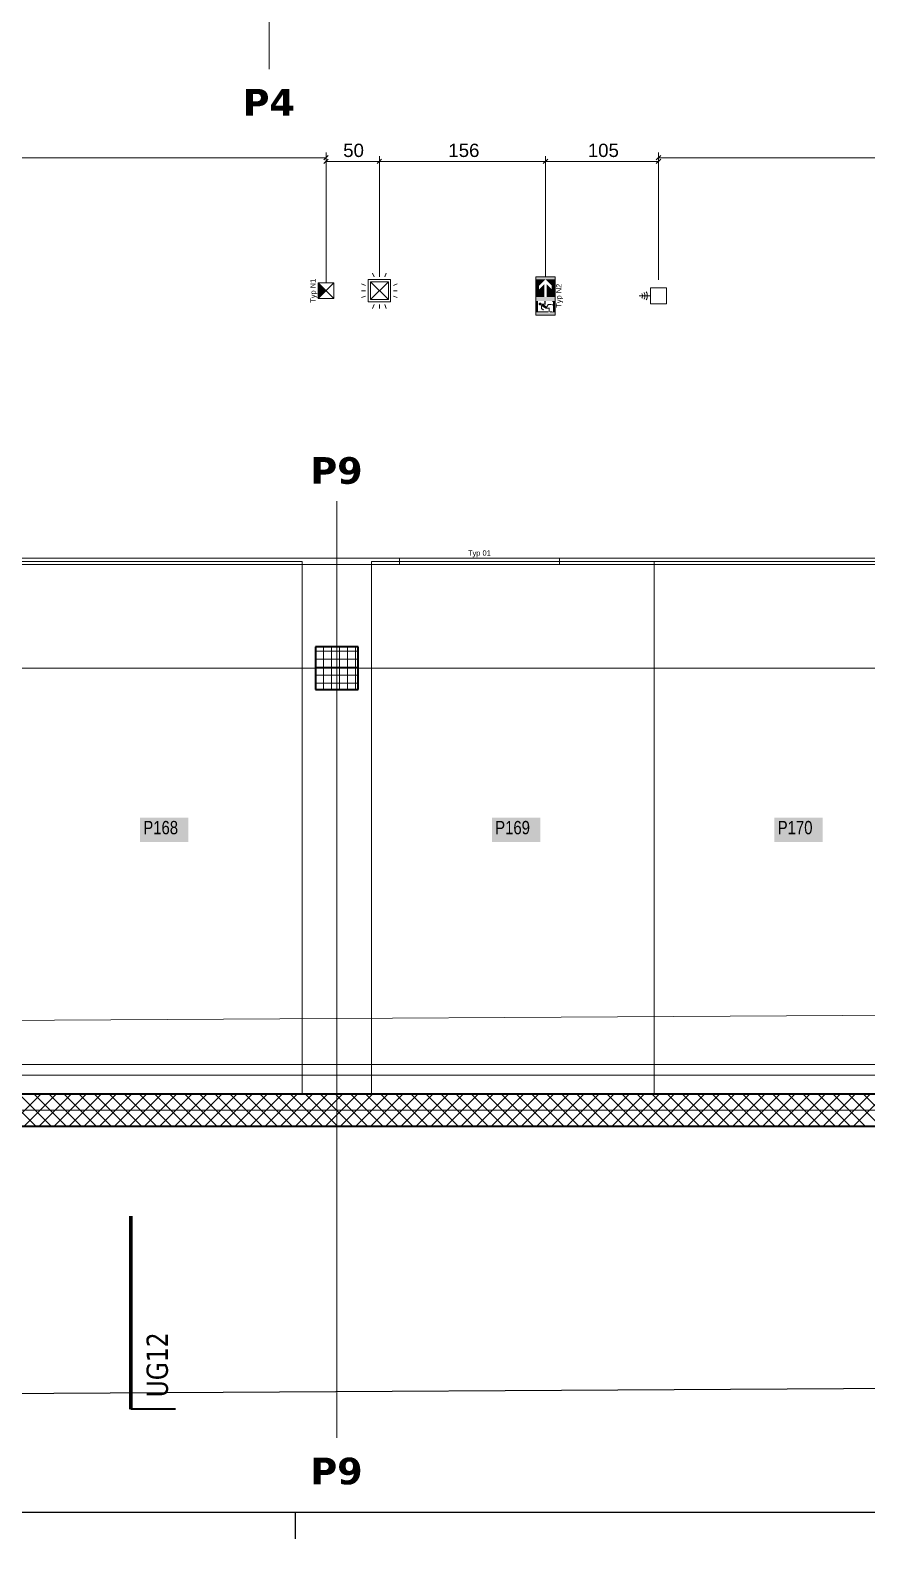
# Model space of a CAD drawing. Extents: x -1132 to 613, y -179 to 712.
# Drawn here: x -697.1 to -540.2, y -179.5 to 103.7 of the extents above; entities that cross this region are included whole.
import ezdxf
from ezdxf.lldxf.tags import DXFTag

# ---------------------------------------------------------------- set-up
doc = ezdxf.new("R2010")
doc.units = 0
doc.layers.get('0').update_dxf_attribs({"lineweight": 13})
for name, color, linetype, lineweight, true_color in [('A-DETL-____-OTLN', 5, 'Continuous', 9, 0x0000ff), ('C-PROP-LINE-OTLN', 7, '_Grundgrenze_', 25, 0x800000), ('EL01_VVV_Mass', 7, 'Continuous', 13, 0xb2b200), ('EL01_WAN_BUS-KNX', 7, 'Continuous', 13, 0xcc0099), ('EL01_WAN_Feuwehrfunktantenne', 7, 'Continuous', 13, 0x993300), ('EL01_WAN_Leuchten', 7, 'Continuous', 13, 0x0080ff), ('EL01_WAN_Leuchtentyp', 7, 'Continuous', 13, 0x0099ff), ('EL01_WAN_Notbeleuchtungen', 7, 'Continuous', 13, 0x009900), ('EL01_WAN_Notbeleuchtungentyp', 7, 'Continuous', 13, 0x009900), ('G-____-____-SYMB', 7, 'Strichpunkt - Weit', 5, 0x008080), ('S-GRID-____-IDEN', 7, 'Continuous', 9, 0x5555aa)]:
    doc.layers.add(name, color=color, linetype=linetype, lineweight=lineweight, true_color=true_color)
for name, color, linetype, lineweight in [('A-FLOR-____-OTLN', 7, 'Continuous', 9), ('A-WALL-____-MCUT', 7, 'Continuous', 35), ('A-WALL-____-PATT', 7, 'Continuous', 35), ('C-PRKG-____-IDEN', 7, 'Continuous', 5), ('C-PRKG-____-OTLN', 7, 'Continuous', 9), ('S-COLS-____-MCUT', 7, 'Continuous', 35), ('S-COLS-____-OTLN', 7, 'Continuous', 9), ('S-GRID-____-OTLN', 7, 'Continuous', 5)]:
    doc.layers.add(name, color=color, linetype=linetype, lineweight=lineweight)
doc.styles.get("Standard").update_dxf_attribs({"font": 'arial.ttf'})
tags = doc.linetypes.add('_Grundgrenze_', pattern=[0.45, 0.2, -0.05, 0.05, -0.05, 0.05, -0.05]).pattern_tags.tags
tags[14:15] = [DXFTag(74, 4), DXFTag(75, 0), DXFTag(340, '0'), DXFTag(46, 1.0), DXFTag(50, 0.0), DXFTag(44, 0.0), DXFTag(45, 0.0)]
tags[12:13] = [DXFTag(74, 4), DXFTag(75, 0), DXFTag(340, '0'), DXFTag(46, 1.0), DXFTag(50, 0.0), DXFTag(44, 0.0), DXFTag(45, 0.0)]
tags[10:11] = [DXFTag(74, 4), DXFTag(75, 0), DXFTag(340, '0'), DXFTag(46, 1.0), DXFTag(50, 0.0), DXFTag(44, 0.0), DXFTag(45, 0.0)]
tags[8:9] = [DXFTag(74, 4), DXFTag(75, 0), DXFTag(340, '0'), DXFTag(46, 1.0), DXFTag(50, 0.0), DXFTag(44, 0.0), DXFTag(45, 0.0)]
tags[6:7] = [DXFTag(74, 4), DXFTag(75, 0), DXFTag(340, '0'), DXFTag(46, 1.0), DXFTag(50, 0.0), DXFTag(44, 0.0), DXFTag(45, 0.0)]
tags[4:5] = [DXFTag(74, 4), DXFTag(75, 0), DXFTag(340, '0'), DXFTag(46, 1.0), DXFTag(50, 0.0), DXFTag(44, 0.0), DXFTag(45, 0.0)]
tags = doc.linetypes.add('_Rasterlinie_', pattern=[0.375, 0.2, -0.05, 0.075, -0.05]).pattern_tags.tags
tags[10:11] = [DXFTag(74, 4), DXFTag(75, 0), DXFTag(340, '0'), DXFTag(46, 1.0), DXFTag(50, 0.0), DXFTag(44, 0.0), DXFTag(45, 0.0)]
tags[8:9] = [DXFTag(74, 4), DXFTag(75, 0), DXFTag(340, '0'), DXFTag(46, 1.0), DXFTag(50, 0.0), DXFTag(44, 0.0), DXFTag(45, 0.0)]
tags[6:7] = [DXFTag(74, 4), DXFTag(75, 0), DXFTag(340, '0'), DXFTag(46, 1.0), DXFTag(50, 0.0), DXFTag(44, 0.0), DXFTag(45, 0.0)]
tags[4:5] = [DXFTag(74, 4), DXFTag(75, 0), DXFTag(340, '0'), DXFTag(46, 1.0), DXFTag(50, 0.0), DXFTag(44, 0.0), DXFTag(45, 0.0)]
tags = doc.linetypes.add('_Schnittlinie_', pattern=[0.3, 0.15, -0.05, 0.05, -0.05]).pattern_tags.tags
tags[10:11] = [DXFTag(74, 4), DXFTag(75, 0), DXFTag(340, '0'), DXFTag(46, 1.0), DXFTag(50, 0.0), DXFTag(44, 0.0), DXFTag(45, 0.0)]
tags[8:9] = [DXFTag(74, 4), DXFTag(75, 0), DXFTag(340, '0'), DXFTag(46, 1.0), DXFTag(50, 0.0), DXFTag(44, 0.0), DXFTag(45, 0.0)]
tags[6:7] = [DXFTag(74, 4), DXFTag(75, 0), DXFTag(340, '0'), DXFTag(46, 1.0), DXFTag(50, 0.0), DXFTag(44, 0.0), DXFTag(45, 0.0)]
tags[4:5] = [DXFTag(74, 4), DXFTag(75, 0), DXFTag(340, '0'), DXFTag(46, 1.0), DXFTag(50, 0.0), DXFTag(44, 0.0), DXFTag(45, 0.0)]
tags = doc.linetypes.add('_Strichliert - Fein_', pattern=[0.15, 0.1, -0.05]).pattern_tags.tags
tags[6:7] = [DXFTag(74, 4), DXFTag(75, 0), DXFTag(340, '0'), DXFTag(46, 1.0), DXFTag(50, 0.0), DXFTag(44, 0.0), DXFTag(45, 0.0)]
tags[4:5] = [DXFTag(74, 4), DXFTag(75, 0), DXFTag(340, '0'), DXFTag(46, 1.0), DXFTag(50, 0.0), DXFTag(44, 0.0), DXFTag(45, 0.0)]
tags = doc.linetypes.add('Gestrichelt', pattern=[0.1, 0.05, -0.05]).pattern_tags.tags
tags[6:7] = [DXFTag(74, 4), DXFTag(75, 0), DXFTag(340, '0'), DXFTag(46, 1.0), DXFTag(50, 0.0), DXFTag(44, 0.0), DXFTag(45, 0.0)]
tags[4:5] = [DXFTag(74, 4), DXFTag(75, 0), DXFTag(340, '0'), DXFTag(46, 1.0), DXFTag(50, 0.0), DXFTag(44, 0.0), DXFTag(45, 0.0)]
tags = doc.linetypes.add('Strichpunkt - Weit', pattern=[0.5, 0.2, -0.15, 0, -0.15]).pattern_tags.tags
tags[10:11] = [DXFTag(74, 4), DXFTag(75, 0), DXFTag(340, '0'), DXFTag(46, 1.0), DXFTag(50, 0.0), DXFTag(44, 0.0), DXFTag(45, 0.0)]
tags[8:9] = [DXFTag(74, 4), DXFTag(75, 0), DXFTag(340, '0'), DXFTag(46, 1.0), DXFTag(50, 0.0), DXFTag(44, 0.0), DXFTag(45, 0.0)]
tags[6:7] = [DXFTag(74, 4), DXFTag(75, 0), DXFTag(340, '0'), DXFTag(46, 1.0), DXFTag(50, 0.0), DXFTag(44, 0.0), DXFTag(45, 0.0)]
tags[4:5] = [DXFTag(74, 4), DXFTag(75, 0), DXFTag(340, '0'), DXFTag(46, 1.0), DXFTag(50, 0.0), DXFTag(44, 0.0), DXFTag(45, 0.0)]

# ---------------------------------------------------------------- blocks, each defined once
blk = doc.blocks.new('Referenz-A0UJ2V7QXE', base_point=(-1140.16, -173.77))
at = {"layer": 'A-DETL-____-OTLN', "color": 0, "linetype": '_Strichliert - Fein_', "ltscale": 0.13}
blk.add_line((-994.71, -83.8), (174.71, -77.24), dxfattribs=at)
at = {"layer": 'A-DETL-____-OTLN', "color": 0, "linetype": 'Gestrichelt', "ltscale": 0.13}
blk.add_line((166.91, -90.44), (-883.29, -90.44), dxfattribs=at)
at = {"layer": 'A-FLOR-____-OTLN', "color": 0, "linetype": 'Continuous', "ltscale": 0.13}
blk.add_line((-883.29, -92.45), (54.91, -92.45), dxfattribs=at)
at = {"layer": 'A-WALL-____-MCUT', "color": 0, "linetype": 'Continuous', "ltscale": 0.35}
for p, q in [((166.91, -96.04), (-883.29, -96.04)), ((-1028.29, -102.04), (174.71, -102.04))]:
    blk.add_line(p, q, dxfattribs=at)
at = {"layer": 'A-WALL-____-PATT', "color": 0, "linetype": 'Continuous', "lineweight": 9, "ltscale": 0.13}
for p, q in [((-696.06, -102.04), (-702.06, -96.04)), ((-701.12, -102.04), (-695.12, -96.04)), ((-693.23, -102.04), (-699.23, -96.04)), ((-698.29, -102.04), (-692.29, -96.04)), ((-690.41, -102.04), (-696.41, -96.04)), ((-695.47, -102.04), (-689.47, -96.04)), ((-687.58, -102.04), (-693.58, -96.04)), ((-692.64, -102.04), (-686.64, -96.04)), ((-684.75, -102.04), (-690.75, -96.04)), ((-689.81, -102.04), (-683.81, -96.04)), ((-681.92, -102.04), (-687.92, -96.04)), ((-686.98, -102.04), (-680.98, -96.04)), ((-679.09, -102.04), (-685.09, -96.04)), ((-684.15, -102.04), (-678.15, -96.04)), ((-676.26, -102.04), (-682.26, -96.04)), ((-681.32, -102.04), (-675.32, -96.04)), ((-673.44, -102.04), (-679.44, -96.04)), ((-678.5, -102.04), (-672.5, -96.04)), ((-670.61, -102.04), (-676.61, -96.04)), ((-675.67, -102.04), (-669.67, -96.04)), ((-667.78, -102.04), (-673.78, -96.04)), ((-672.84, -102.04), (-666.84, -96.04)), ((-664.95, -102.04), (-670.95, -96.04)), ((-670.01, -102.04), (-664.01, -96.04)), ((-662.12, -102.04), (-668.12, -96.04)), ((-667.18, -102.04), (-661.18, -96.04)), ((-659.29, -102.04), (-665.29, -96.04)), ((-664.35, -102.04), (-658.35, -96.04)), ((-656.47, -102.04), (-662.47, -96.04)), ((-661.52, -102.04), (-655.52, -96.04)), ((-653.64, -102.04), (-659.64, -96.04)), ((-658.7, -102.04), (-652.7, -96.04)), ((-650.81, -102.04), (-656.81, -96.04)), ((-655.87, -102.04), (-649.87, -96.04)), ((-647.98, -102.04), (-653.98, -96.04)), ((-653.04, -102.04), (-647.04, -96.04)), ((-645.15, -102.04), (-651.15, -96.04)), ((-650.21, -102.04), (-644.21, -96.04)), ((-642.32, -102.04), (-648.32, -96.04)), ((-647.38, -102.04), (-641.38, -96.04)), ((-639.49, -102.04), (-645.49, -96.04)), ((-644.55, -102.04), (-638.55, -96.04)), ((-636.67, -102.04), (-642.67, -96.04)), ((-641.73, -102.04), (-635.73, -96.04)), ((-633.84, -102.04), (-639.84, -96.04)), ((-638.9, -102.04), (-632.9, -96.04)), ((-631.01, -102.04), (-637.01, -96.04)), ((-636.07, -102.04), (-630.07, -96.04)), ((-628.18, -102.04), (-634.18, -96.04)), ((-633.24, -102.04), (-627.24, -96.04)), ((-625.35, -102.04), (-631.35, -96.04)), ((-630.41, -102.04), (-624.41, -96.04)), ((-622.52, -102.04), (-628.52, -96.04)), ((-627.58, -102.04), (-621.58, -96.04)), ((-619.7, -102.04), (-625.7, -96.04)), ((-624.75, -102.04), (-618.75, -96.04)), ((-616.87, -102.04), (-622.87, -96.04)), ((-621.93, -102.04), (-615.93, -96.04)), ((-614.04, -102.04), (-620.04, -96.04)), ((-619.1, -102.04), (-613.1, -96.04)), ((-611.21, -102.04), (-617.21, -96.04)), ((-616.27, -102.04), (-610.27, -96.04)), ((-608.38, -102.04), (-614.38, -96.04)), ((-613.44, -102.04), (-607.44, -96.04)), ((-605.55, -102.04), (-611.55, -96.04)), ((-610.61, -102.04), (-604.61, -96.04)), ((-602.73, -102.04), (-608.73, -96.04)), ((-607.78, -102.04), (-601.78, -96.04)), ((-599.9, -102.04), (-605.9, -96.04)), ((-604.96, -102.04), (-598.96, -96.04)), ((-597.07, -102.04), (-603.07, -96.04)), ((-602.13, -102.04), (-596.13, -96.04)), ((-594.24, -102.04), (-600.24, -96.04)), ((-599.3, -102.04), (-593.3, -96.04)), ((-591.41, -102.04), (-597.41, -96.04)), ((-596.47, -102.04), (-590.47, -96.04)), ((-588.58, -102.04), (-594.58, -96.04)), ((-593.64, -102.04), (-587.64, -96.04)), ((-585.75, -102.04), (-591.75, -96.04)), ((-590.81, -102.04), (-584.81, -96.04)), ((-582.93, -102.04), (-588.93, -96.04)), ((-587.99, -102.04), (-581.99, -96.04)), ((-580.1, -102.04), (-586.1, -96.04)), ((-585.16, -102.04), (-579.16, -96.04)), ((-577.27, -102.04), (-583.27, -96.04)), ((-582.33, -102.04), (-576.33, -96.04)), ((-574.44, -102.04), (-580.44, -96.04)), ((-579.5, -102.04), (-573.5, -96.04)), ((-571.61, -102.04), (-577.61, -96.04)), ((-576.67, -102.04), (-570.67, -96.04)), ((-568.78, -102.04), (-574.78, -96.04)), ((-573.84, -102.04), (-567.84, -96.04)), ((-565.96, -102.04), (-571.96, -96.04)), ((-571.01, -102.04), (-565.01, -96.04)), ((-563.13, -102.04), (-569.13, -96.04)), ((-568.19, -102.04), (-562.19, -96.04)), ((-560.3, -102.04), (-566.3, -96.04)), ((-565.36, -102.04), (-559.36, -96.04)), ((-557.47, -102.04), (-563.47, -96.04)), ((-562.53, -102.04), (-556.53, -96.04)), ((-554.64, -102.04), (-560.64, -96.04)), ((-559.7, -102.04), (-553.7, -96.04)), ((-551.81, -102.04), (-557.81, -96.04)), ((-556.87, -102.04), (-550.87, -96.04)), ((-548.98, -102.04), (-554.98, -96.04)), ((-554.04, -102.04), (-548.04, -96.04)), ((-546.16, -102.04), (-552.16, -96.04)), ((-551.22, -102.04), (-545.22, -96.04)), ((-543.33, -102.04), (-549.33, -96.04)), ((-548.39, -102.04), (-542.39, -96.04)), ((-540.5, -102.04), (-546.5, -96.04)), ((-545.56, -102.04), (-539.56, -96.04)), ((-537.67, -102.04), (-543.67, -96.04)), ((-542.73, -102.04), (-536.73, -96.04)), ((-534.84, -102.04), (-540.84, -96.04))]:
    blk.add_line(p, q, dxfattribs=at)
at = {"layer": 'C-PRKG-____-IDEN', "color": 7, "linetype": 'Continuous', "ltscale": 0.13, "true_color": 0xffffff}
for points in [[(-676.54, -48.71), (-667.47, -48.71), (-676.54, -44.11)], [(-667.47, -48.71), (-676.54, -44.11), (-667.47, -44.11)], [(-610.54, -48.71), (-601.47, -48.71), (-610.54, -44.11)], [(-601.47, -48.71), (-610.54, -44.11), (-601.47, -44.11)], [(-557.54, -48.71), (-548.47, -48.71), (-557.54, -44.11)], [(-548.47, -48.71), (-557.54, -44.11), (-548.47, -44.11)]]:
    blk.add_solid(points, dxfattribs=at)
at = {"layer": 'C-PRKG-____-OTLN', "color": 0, "linetype": 'Continuous', "ltscale": 0.13}
for p, q in [((-646.09, 3.94), (-699.09, 3.94)), ((-646.09, 3.94), (-699.09, 3.94)), ((-699.09, 3.94), (-646.09, 3.94)), ((-646.09, -96.04), (-646.09, 3.94)), ((-646.09, -96.04), (-646.09, 3.94)), ((-646.09, 3.94), (-646.09, -96.04)), ((-646.09, 3.94), (-646.09, 3.94)), ((-580.09, 3.94), (-633.09, 3.94)), ((-633.09, -96.04), (-633.09, 3.94)), ((-580.09, 3.94), (-633.09, 3.94)), ((-633.09, 3.94), (-633.09, -96.04)), ((-633.09, -96.04), (-633.09, 3.94)), ((-633.09, 3.94), (-580.09, 3.94)), ((-633.09, 3.94), (-633.09, 3.94)), ((-527.09, 3.94), (-580.09, 3.94)), ((-580.09, -96.04), (-580.09, 3.94)), ((-527.09, 3.94), (-580.09, 3.94)), ((-580.09, 3.94), (-580.09, -96.04)), ((-580.09, -96.04), (-580.09, 3.94)), ((-580.09, 3.94), (-527.09, 3.94)), ((-580.09, 3.94), (-580.09, 3.94)), ((-580.09, -96.04), (-580.09, 3.94)), ((-580.09, -96.04), (-580.09, 3.94)), ((-580.09, 3.94), (-580.09, -96.04)), ((-580.09, 3.94), (-580.09, 3.94)), ((-646.09, -96.04), (-646.09, -96.04))]:
    blk.add_line(p, q, dxfattribs=at)
at = {"layer": 'C-PROP-LINE-OTLN', "color": 0, "linetype": '_Grundgrenze_', "lineweight": -2, "ltscale": 0.25}
blk.add_line((-1058.05, -154.16), (174.71, -147.24), dxfattribs=at)
at = {"layer": 'G-____-____-SYMB', "color": 0, "linetype": '_Schnittlinie_', "lineweight": 70, "ltscale": 0.7}
blk.add_line((-678.28, -155.16), (-678.28, -118.94), dxfattribs=at)
at = {"layer": 'G-____-____-SYMB', "color": 0, "linetype": 'Continuous', "lineweight": 40, "ltscale": 0.4}
blk.add_line((-669.86, -155.16), (-678.28, -155.16), dxfattribs=at)
at = {"layer": 'S-COLS-____-MCUT', "color": 0, "linetype": 'Continuous', "ltscale": 0.35}
for p, q in [((-635.59, -12.04), (-643.59, -12.04)), ((-643.59, -12.04), (-643.59, -20.04)), ((-635.59, -20.04), (-635.59, -12.04)), ((-643.59, -20.04), (-635.59, -20.04))]:
    blk.add_line(p, q, dxfattribs=at)
at = {"layer": 'S-COLS-____-OTLN', "color": 0, "linetype": 'Continuous', "ltscale": 0.13}
for p, q in [((-643.59, -12.87), (-635.59, -12.87)), ((-642.13, -20.04), (-642.13, -12.04)), ((-640.63, -20.04), (-640.63, -12.04)), ((-639.13, -20.04), (-639.13, -12.04)), ((-637.63, -20.04), (-637.63, -12.04)), ((-636.13, -20.04), (-636.13, -12.04)), ((-643.59, -14.37), (-635.59, -14.37)), ((-643.59, -15.87), (-635.59, -15.87)), ((-643.59, -17.37), (-635.59, -17.37)), ((-643.59, -18.87), (-635.59, -18.87))]:
    blk.add_line(p, q, dxfattribs=at)
at = {"layer": 'S-GRID-____-OTLN', "color": 0, "linetype": '_Rasterlinie_', "ltscale": 0.13}
for p, q in [((-652.29, 96.36), (-652.29, 357.16)), ((-639.59, -160.53), (-639.59, 15.25)), ((-1093.73, -16.04), (174.71, -16.04)), ((-1093.73, -99.04), (174.71, -99.04))]:
    blk.add_line(p, q, dxfattribs=at)
at = {"layer": 'C-PRKG-____-IDEN', "color": 0, "linetype": 'Continuous', "ltscale": 0.13, "char_height": 2.5, "attachment_point": 1}
for s, insert in [('{\\W0.8;\\fArial;P168}', (-675.92, -44.74)), ('{\\W0.8;\\fArial;P169}', (-609.92, -44.74)), ('{\\W0.8;\\fArial;P170}', (-556.92, -44.74))]:
    blk.add_mtext(s, dxfattribs=dict(at, insert=insert))
at = {"layer": 'G-____-____-SYMB', "color": 0, "linetype": 'Continuous', "ltscale": 0.13, "insert": (-675.31, -152.92), "char_height": 4, "attachment_point": 1, "rotation": 90}
blk.add_mtext('{\\W0.8;\\fVerdana;UG12}', dxfattribs=at)
at = {"layer": 'S-GRID-____-IDEN', "color": 0, "linetype": 'Continuous', "lineweight": 5, "ltscale": 0.13, "char_height": 5, "attachment_point": 1}
for s, insert in [('{\\fVerdana|b1|i0;P4}', (-657.28, 92.65)), ('{\\fVerdana|b1|i0;P9}', (-644.58, 23.54)), ('{\\fVerdana|b1|i0;P9}', (-644.58, -164.24))]:
    blk.add_mtext(s, dxfattribs=dict(at, insert=insert))
blk = doc.blocks.new('Funkempfänger-A0UJ2VASXE', base_point=(-582.88, 52.31))
at = {"color": 0, "lineweight": -2}
for p, q in [((-580.78, 53.81), (-582.88, 53.81)), ((-582.41, 54.25), (-582.36, 54.15)), ((-582.36, 54.15), (-582.32, 54.04)), ((-582.32, 54.04), (-582.29, 53.92)), ((-582.29, 53.92), (-582.28, 53.81)), ((-582.28, 53.81), (-582.29, 53.69)), ((-582, 54.41), (-581.92, 54.27)), ((-581.92, 54.27), (-581.87, 54.12)), ((-581.87, 54.12), (-581.84, 53.96)), ((-581.84, 53.96), (-581.83, 53.81)), ((-581.83, 53.81), (-581.84, 53.65)), ((-581.59, 54.56), (-581.49, 54.38)), ((-581.49, 54.38), (-581.43, 54.2)), ((-581.43, 54.2), (-581.39, 54)), ((-581.39, 54), (-581.37, 53.81)), ((-581.37, 53.81), (-581.39, 53.61)), ((-577.78, 55.31), (-580.78, 55.31)), ((-580.78, 55.31), (-580.78, 52.31)), ((-577.78, 52.31), (-577.78, 55.31)), ((-582.36, 53.46), (-582.41, 53.36)), ((-582.32, 53.57), (-582.36, 53.46)), ((-582.29, 53.69), (-582.32, 53.57)), ((-581.92, 53.35), (-582, 53.21)), ((-581.87, 53.49), (-581.92, 53.35)), ((-581.84, 53.65), (-581.87, 53.49)), ((-581.49, 53.23), (-581.59, 53.06)), ((-581.43, 53.42), (-581.49, 53.23)), ((-581.39, 53.61), (-581.43, 53.42)), ((-580.78, 52.31), (-577.78, 52.31))]:
    blk.add_line(p, q, dxfattribs=at)
blk = doc.blocks.new('Kabelkanal-A0UJ2VCYXE', base_point=(-932.84, 3.37))
at = {"color": 0, "linetype": 'ByBlock', "lineweight": -2, "ltscale": 0.13}
for p, q in [((-932.84, 4.57), (174.71, 4.57)), ((174.71, 3.37), (-932.84, 3.37))]:
    blk.add_line(p, q, dxfattribs=at)
blk = doc.blocks.new('Notleuchte eckig-A0UJ2VESXE', base_point=(-643.09, 53.32))
at = {"color": 0, "lineweight": -2}
for p, q in [((-640.18, 53.32), (-643.09, 56.24)), ((-640.18, 56.24), (-643.09, 53.32)), ((-643.09, 53.32), (-643.09, 56.24)), ((-643.09, 56.24), (-640.18, 56.24)), ((-640.18, 56.24), (-640.18, 53.32)), ((-640.18, 53.32), (-643.09, 53.32))]:
    blk.add_line(p, q, dxfattribs=at)
for points in [[(-641.64, 54.78), (-643.09, 54.78), (-643.09, 56.24)], [(-643.09, 53.32), (-641.64, 54.78), (-643.09, 54.78)]]:
    blk.add_solid(points, dxfattribs=at)
blk = doc.blocks.new('Bemerkung 1-A0UJ2VEUXE', base_point=(-644.59, 52.51))
at = {"color": 0, "lineweight": -2, "insert": (-644.59, 52.51), "char_height": 1, "attachment_point": 1, "rotation": 90}
blk.add_mtext('{\\fArial;Typ N1}', dxfattribs=at)
blk = doc.blocks.new('Maß-A0UJ2VH6XE', base_point=(-642.05, 56.24))
at = {"color": 0, "lineweight": -2}
for p, q in [((-641.22, 79.45), (-642.05, 78.62)), ((-641.64, 80.03), (-641.64, 56.24)), ((-631.22, 79.45), (-632.05, 78.62)), ((-631.63, 80.03), (-631.63, 58.1)), ((-641.64, 79.03), (-631.63, 79.03))]:
    blk.add_line(p, q, dxfattribs=at)
at = {"color": 0, "lineweight": -2, "insert": (-638.42, 82.37), "char_height": 2.5, "attachment_point": 1}
blk.add_mtext('{\\fArial;50}', dxfattribs=at)
blk = doc.blocks.new('RZL-Decke_ Rechts-A0UJ2VI2XE', base_point=(-602.28, 50.21))
at = {"color": 0, "lineweight": -2}
for p, q in [((-602.28, 57.41), (-602.28, 50.21)), ((-598.68, 57.41), (-602.28, 57.41)), ((-598.68, 50.21), (-598.68, 57.41)), ((-602.28, 50.21), (-598.68, 50.21))]:
    blk.add_line(p, q, dxfattribs=at)
for points in [[(-602.28, 56.91), (-598.68, 56.91), (-602.28, 57.41)], [(-598.68, 56.91), (-602.28, 57.41), (-598.68, 57.41)], [(-602.28, 55.72), (-601.67, 55.72), (-602.28, 56.91)], [(-601.67, 55.72), (-602.28, 56.91), (-600.48, 56.91)], [(-599.3, 55.72), (-598.68, 55.72), (-600.48, 56.91)], [(-598.68, 55.72), (-600.48, 56.91), (-598.68, 56.91)], [(-602.28, 55.04), (-601.67, 55.04), (-602.28, 55.72)], [(-601.67, 55.04), (-602.28, 55.72), (-601.67, 55.72)], [(-602.28, 53.81), (-600.72, 53.81), (-602.28, 55.04)], [(-600.72, 53.81), (-602.28, 55.04), (-600.72, 55.04)], [(-602.28, 53.57), (-600.72, 53.57), (-602.28, 53.81)], [(-600.72, 53.57), (-602.28, 53.81), (-600.72, 53.81)], [(-601.67, 55.04), (-600.72, 55.04), (-600.72, 55.99)], [(-600.24, 55.04), (-599.3, 55.04), (-600.24, 55.99)], [(-600.24, 53.81), (-598.68, 53.81), (-600.24, 55.04)], [(-598.68, 53.81), (-600.24, 55.04), (-598.68, 55.04)], [(-600.24, 53.57), (-598.68, 53.57), (-600.24, 53.81)], [(-598.68, 53.57), (-600.24, 53.81), (-598.68, 53.81)], [(-599.3, 55.04), (-598.68, 55.04), (-599.3, 55.72)], [(-598.68, 55.04), (-599.3, 55.72), (-598.68, 55.72)], [(-602.28, 52.83), (-598.68, 52.83), (-602.28, 53.57)], [(-598.68, 52.83), (-602.28, 53.57), (-598.68, 53.57)], [(-602.28, 50.93), (-601.91, 50.93), (-602.28, 52.83)], [(-601.91, 50.93), (-602.28, 52.83), (-601.91, 52.83)], [(-601.21, 52.28), (-601.76, 52.28), (-601.22, 52.35)], [(-601.76, 52.28), (-601.22, 52.35), (-601.75, 52.35)], [(-601.75, 52.21), (-601.21, 52.28), (-601.76, 52.28)], [(-601.21, 52.28), (-601.76, 52.28), (-601.21, 52.28)], [(-601.76, 52.28), (-601.21, 52.28), (-601.76, 52.28)], [(-601.22, 52.35), (-601.75, 52.35), (-601.25, 52.42)], [(-601.75, 52.35), (-601.25, 52.42), (-601.72, 52.42)], [(-601.22, 52.21), (-601.75, 52.21), (-601.21, 52.28)], [(-601.72, 52.15), (-601.22, 52.21), (-601.75, 52.21)], [(-601.25, 52.42), (-601.72, 52.42), (-601.29, 52.48)], [(-601.72, 52.42), (-601.29, 52.48), (-601.68, 52.48)], [(-601.25, 52.15), (-601.72, 52.15), (-601.22, 52.21)], [(-601.68, 52.09), (-601.25, 52.15), (-601.72, 52.15)], [(-601.29, 52.48), (-601.68, 52.48), (-601.35, 52.52)], [(-601.68, 52.48), (-601.35, 52.52), (-601.62, 52.52)], [(-601.29, 52.09), (-601.68, 52.09), (-601.25, 52.15)], [(-601.62, 52.05), (-601.29, 52.09), (-601.68, 52.09)], [(-601.35, 52.52), (-601.62, 52.52), (-601.41, 52.55)], [(-601.62, 52.52), (-601.41, 52.55), (-601.55, 52.55)], [(-601.35, 52.05), (-601.62, 52.05), (-601.29, 52.09)], [(-601.55, 52.02), (-601.35, 52.05), (-601.62, 52.05)], [(-601.41, 52.55), (-601.55, 52.55), (-601.48, 52.56)], [(-601.41, 52.55), (-601.55, 52.55), (-601.41, 52.55)], [(-601.55, 52.55), (-601.41, 52.55), (-601.55, 52.55)], [(-601.41, 52.02), (-601.55, 52.02), (-601.35, 52.05)], [(-601.48, 52.01), (-601.41, 52.02), (-601.55, 52.02)], [(-601.35, 51.99), (-600.54, 51.99), (-601.28, 52.03)], [(-601.35, 51.84), (-600.3, 51.84), (-601.35, 51.99)], [(-600.3, 51.84), (-601.35, 51.99), (-600.54, 51.99)], [(-601.14, 51.5), (-601.35, 51.5), (-601.14, 51.84)], [(-601.35, 51.5), (-601.14, 51.84), (-601.35, 51.84)], [(-600.95, 51.37), (-601.35, 51.37), (-601.14, 51.5)], [(-601.35, 51.37), (-601.14, 51.5), (-601.35, 51.5)], [(-601.14, 51.23), (-600.95, 51.37), (-601.35, 51.37)], [(-601.28, 52.03), (-600.6, 52.03), (-601.23, 52.07)], [(-600.54, 51.99), (-601.28, 52.03), (-600.6, 52.03)], [(-601.23, 52.07), (-600.67, 52.07), (-601.19, 52.13)], [(-600.6, 52.03), (-601.23, 52.07), (-600.67, 52.07)], [(-601.19, 52.13), (-600.77, 52.13), (-601.18, 52.15)], [(-600.67, 52.07), (-601.19, 52.13), (-600.77, 52.13)], [(-601.18, 52.15), (-600.47, 52.15), (-601.17, 52.18)], [(-600.77, 52.13), (-601.18, 52.15), (-600.79, 52.15)], [(-601.17, 52.18), (-600.47, 52.18), (-601.17, 52.37)], [(-600.47, 52.18), (-601.17, 52.37), (-600.47, 52.37)], [(-600.47, 52.15), (-601.17, 52.18), (-600.47, 52.18)], [(-601.13, 51.84), (-600.3, 51.84), (-601.14, 51.84)], [(-600.3, 51.84), (-601.14, 51.84), (-600.3, 51.84)], [(-600.74, 51.23), (-601.14, 51.23), (-600.95, 51.37)], [(-600.87, 51.04), (-600.74, 51.23), (-601.14, 51.23)], [(-600.72, 51.58), (-600.2, 51.58), (-601.13, 51.84)], [(-600.2, 51.58), (-601.13, 51.84), (-600.05, 51.84)], [(-600.39, 51.38), (-599.67, 51.38), (-600.72, 51.58)], [(-599.67, 51.38), (-600.72, 51.58), (-599.67, 51.58)], [(-600.7, 52.37), (-600.47, 52.37), (-600.7, 52.83)], [(-600.47, 52.37), (-600.7, 52.83), (-600.47, 52.83)], [(-600.3, 51.84), (-600.05, 51.84), (-600.13, 52.11)], [(-600.13, 52.11), (-599.33, 52.11), (-600.01, 52.31)], [(-600.05, 51.84), (-600.13, 52.11), (-599.88, 52.11)], [(-599.33, 52.11), (-600.01, 52.31), (-599.33, 52.31)], [(-599.88, 50.76), (-599.67, 50.76), (-599.88, 51.38)], [(-599.67, 50.76), (-599.88, 51.38), (-599.67, 51.38)], [(-599.07, 52.62), (-598.68, 52.62), (-599.27, 52.83)], [(-598.68, 52.62), (-599.27, 52.83), (-598.68, 52.83)], [(-599.27, 52.11), (-599.08, 52.11), (-599.27, 52.31)], [(-599.07, 51.91), (-598.68, 51.91), (-599.27, 52.11)], [(-598.68, 51.91), (-599.27, 52.11), (-598.68, 52.11)], [(-599.27, 52.11), (-599.07, 52.11), (-599.27, 52.11)], [(-599.07, 52.11), (-599.27, 52.11), (-599.08, 52.11)], [(-599.07, 52.11), (-598.68, 52.11), (-599.07, 52.62)], [(-598.68, 52.11), (-599.07, 52.62), (-598.68, 52.62)], [(-599.07, 50.73), (-598.68, 50.73), (-599.07, 51.91)], [(-598.68, 50.73), (-599.07, 51.91), (-598.68, 51.91)], [(-602.28, 50.69), (-599.95, 50.69), (-602.28, 50.93)], [(-599.95, 50.69), (-602.28, 50.93), (-599.95, 50.93)], [(-602.28, 50.21), (-598.68, 50.21), (-602.28, 50.69)], [(-598.68, 50.21), (-602.28, 50.69), (-598.68, 50.69)], [(-599.61, 50.73), (-599.07, 50.73), (-599.61, 50.93)], [(-599.07, 50.73), (-599.61, 50.93), (-599.27, 50.93)], [(-599.61, 50.69), (-598.68, 50.69), (-599.61, 50.73)], [(-598.68, 50.69), (-599.61, 50.73), (-598.68, 50.73)]]:
    blk.add_solid(points, dxfattribs=at)
blk = doc.blocks.new('Bemerkung 1-A0UJ2VI4XE', base_point=(-598.48, 51.58))
at = {"color": 0, "lineweight": -2, "insert": (-598.48, 51.58), "char_height": 1, "attachment_point": 1, "rotation": 90}
blk.add_mtext('{\\fArial;Typ N2}', dxfattribs=at)
blk = doc.blocks.new('Maß-A0UJ2VIIXE', base_point=(-632.05, 57.41))
at = {"color": 0, "lineweight": -2}
for p, q in [((-631.22, 79.45), (-632.05, 78.62)), ((-631.63, 80.03), (-631.63, 58.1)), ((-600.07, 79.45), (-600.9, 78.62)), ((-600.48, 80.03), (-600.48, 57.41)), ((-631.63, 79.03), (-600.48, 79.03))]:
    blk.add_line(p, q, dxfattribs=at)
at = {"color": 0, "lineweight": -2, "insert": (-618.7, 82.37), "char_height": 2.5, "attachment_point": 1}
blk.add_mtext('{\\fArial;156}', dxfattribs=at)
blk = doc.blocks.new('Maß-A0UJ2VLEXE', base_point=(-600.9, 56.81))
at = {"color": 0, "lineweight": -2}
for p, q in [((-600.9, 78.62), (-600.07, 79.45)), ((-600.48, 80.03), (-600.48, 57.41)), ((-579.7, 78.62), (-578.87, 79.45)), ((-579.28, 80.03), (-579.28, 56.81)), ((-579.28, 79.03), (-600.48, 79.03))]:
    blk.add_line(p, q, dxfattribs=at)
at = {"color": 0, "lineweight": -2, "insert": (-592.54, 82.37), "char_height": 2.5, "attachment_point": 1}
blk.add_mtext('{\\fArial;105}', dxfattribs=at)
blk = doc.blocks.new('Bewegungsmelder UP-A0UJ2VNCXE', base_point=(-634.96, 51.45))
at = {"color": 0, "lineweight": -2}
for p, q in [((-629.53, 56.88), (-633.73, 56.88)), ((-633.73, 56.88), (-633.73, 52.68)), ((-632.64, 57.39), (-632.91, 58.1)), ((-631.63, 57.39), (-631.63, 58.1)), ((-630.63, 57.39), (-630.36, 58.1)), ((-629.53, 52.68), (-629.53, 56.88)), ((-634.25, 55.78), (-634.96, 56.05)), ((-634.25, 54.78), (-634.96, 54.78)), ((-633.31, 56.46), (-633.31, 53.1)), ((-629.95, 56.46), (-633.31, 56.46)), ((-629.95, 56.46), (-633.31, 53.1)), ((-629.95, 53.1), (-633.31, 56.46)), ((-629.95, 53.1), (-629.95, 56.46)), ((-629.02, 55.78), (-628.31, 56.05)), ((-629.02, 54.78), (-628.31, 54.78)), ((-634.25, 53.77), (-634.96, 53.5)), ((-633.73, 52.68), (-629.53, 52.68)), ((-633.31, 53.1), (-629.95, 53.1)), ((-632.64, 52.16), (-632.91, 51.45)), ((-631.63, 52.16), (-631.63, 51.45)), ((-630.63, 52.16), (-630.36, 51.45)), ((-629.02, 53.77), (-628.31, 53.5))]:
    blk.add_line(p, q, dxfattribs=at)
blk = doc.blocks.new('Maß-A0UJ2VPQXE', base_point=(-579.7, 56.24))
at = {"color": 0, "lineweight": -2}
for p, q in [((-578.87, 80.15), (-579.7, 79.32)), ((-579.28, 80.73), (-579.28, 56.81)), ((-579.28, 79.73), (-441.63, 79.73)), ((-441.22, 80.15), (-442.05, 79.32)), ((-441.63, 80.73), (-441.63, 56.24))]:
    blk.add_line(p, q, dxfattribs=at)
at = {"color": 0, "lineweight": -2, "insert": (-513.23, 83.07), "char_height": 2.5, "attachment_point": 1}
blk.add_mtext('{\\fArial;688}', dxfattribs=at)
blk = doc.blocks.new('Maß-A0UJ2VQ8XE', base_point=(-811.92, 56.24))
at = {"color": 0, "lineweight": -2}
for p, q in [((-811.92, 79.32), (-811.09, 80.15)), ((-811.51, 80.73), (-811.51, 56.27)), ((-641.64, 79.73), (-811.51, 79.73)), ((-642.05, 79.32), (-641.22, 80.15)), ((-641.64, 80.73), (-641.64, 56.24))]:
    blk.add_line(p, q, dxfattribs=at)
at = {"color": 0, "lineweight": -2, "insert": (-729.33, 83.07), "char_height": 2.5, "attachment_point": 1}
blk.add_mtext('{\\fArial;849}', dxfattribs=at)
blk = doc.blocks.new('LED-Langfeldleuchte 37W-A0UJ2VQIXE', base_point=(-627.86, 3.34))
at = {"color": 0, "lineweight": -2}
for p, q in [((-627.86, 3.34), (-627.86, 4.54)), ((-627.86, 3.94), (-597.86, 3.94)), ((-597.86, 3.34), (-597.86, 4.54))]:
    blk.add_line(p, q, dxfattribs=at)
blk = doc.blocks.new('Bemerkung 1-A0UJ2VQKXE', base_point=(-615.01, 5.04))
at = {"color": 0, "lineweight": -2, "insert": (-615.01, 6.04), "char_height": 1, "attachment_point": 1}
blk.add_mtext('{\\fArial;Typ 01}', dxfattribs=at)

msp = doc.modelspace()

# ---------------------------------------------------------------- linework, layer by layer
at = {"color": 0, "linetype": 'ByBlock', "lineweight": -2, "ltscale": 0.13}
for p, q in [((-1132.42, -174.47), (607.58, -174.47)), ((-647.42, -174.47), (-647.42, -179.47))]:
    msp.add_line(p, q, dxfattribs=at)

# ---------------------------------------------------------------- block references
at = {"color": 9, "lineweight": 25, "ltscale": 0.25, "true_color": 0xc0c0c0}
msp.add_blockref('Referenz-A0UJ2V7QXE', (-1140.16, -173.77), dxfattribs=at)
at = {"layer": 'EL01_VVV_Mass', "linetype": 'Continuous', "ltscale": 0.13}
for name, p in [('Maß-A0UJ2VQ8XE', (-811.92, 56.24)), ('Maß-A0UJ2VH6XE', (-642.05, 56.24)), ('Maß-A0UJ2VIIXE', (-632.05, 57.41)), ('Maß-A0UJ2VLEXE', (-600.9, 56.81)), ('Maß-A0UJ2VPQXE', (-579.7, 56.24))]:
    msp.add_blockref(name, p, dxfattribs=at)
at = {"layer": 'EL01_WAN_BUS-KNX', "linetype": 'Continuous', "ltscale": 0.13}
msp.add_blockref('Bewegungsmelder UP-A0UJ2VNCXE', (-634.96, 51.45), dxfattribs=at)
at = {"layer": 'EL01_WAN_Feuwehrfunktantenne', "linetype": 'Continuous', "ltscale": 0.13}
msp.add_blockref('Funkempfänger-A0UJ2VASXE', (-582.88, 52.31), dxfattribs=at)
at = {"layer": 'EL01_WAN_Leuchten', "ltscale": 0.13}
for name, p in [('Kabelkanal-A0UJ2VCYXE', (-932.84, 3.37)), ('LED-Langfeldleuchte 37W-A0UJ2VQIXE', (-627.86, 3.34))]:
    msp.add_blockref(name, p, dxfattribs=at)
at = {"layer": 'EL01_WAN_Leuchtentyp', "ltscale": 0.13}
msp.add_blockref('Bemerkung 1-A0UJ2VQKXE', (-615.01, 5.04), dxfattribs=at)
at = {"layer": 'EL01_WAN_Notbeleuchtungen', "linetype": 'Continuous', "ltscale": 0.13}
for name, p in [('RZL-Decke_ Rechts-A0UJ2VI2XE', (-602.28, 50.21)), ('Notleuchte eckig-A0UJ2VESXE', (-643.09, 53.32))]:
    msp.add_blockref(name, p, dxfattribs=at)
at = {"layer": 'EL01_WAN_Notbeleuchtungentyp', "linetype": 'Continuous', "ltscale": 0.13}
for name, p in [('Bemerkung 1-A0UJ2VEUXE', (-644.59, 52.51)), ('Bemerkung 1-A0UJ2VI4XE', (-598.48, 51.58))]:
    msp.add_blockref(name, p, dxfattribs=at)

doc.saveas('drawing.dxf')
